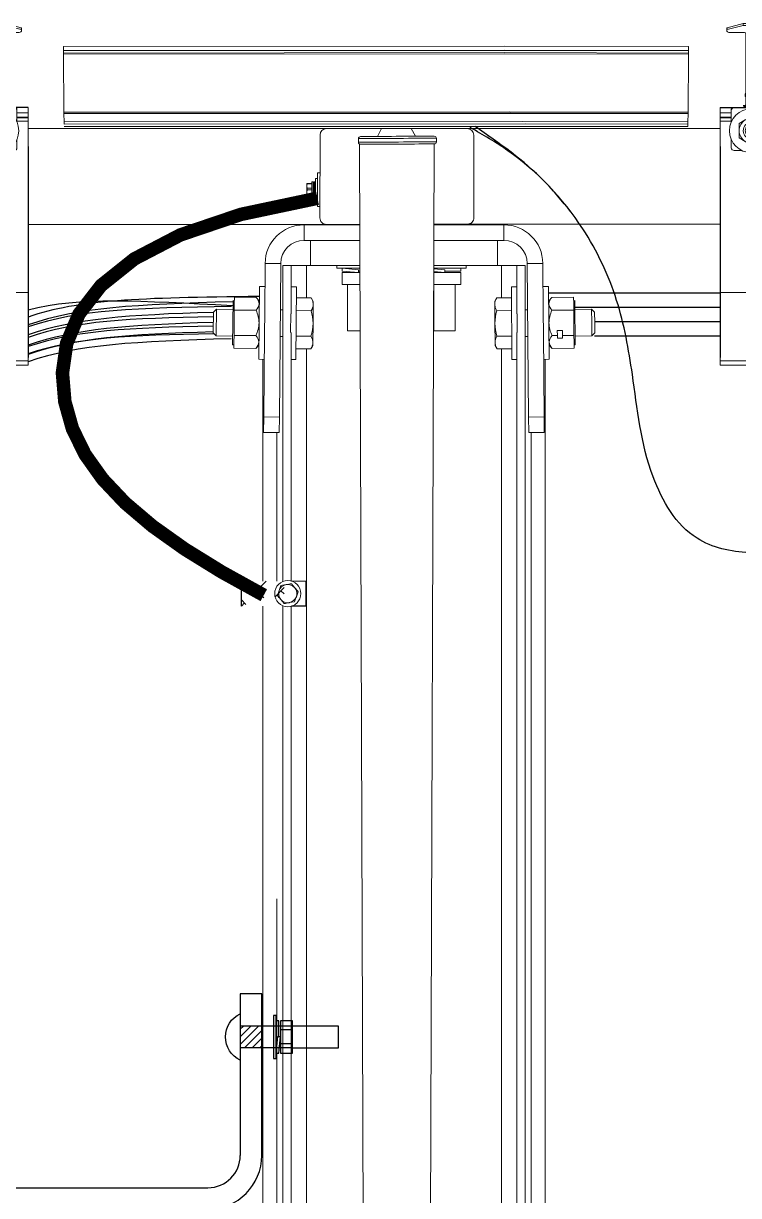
# Model space of a CAD drawing. Header units: feet. Extents: x 0.3 to 98.5, y -18.6 to 31.5.
# Drawn here: x 71.914 to 72.859, y 4.973 to 6.521 of the extents above; entities that cross this region are included whole.
import ezdxf

# ---------------------------------------------------------------- set-up
doc = ezdxf.new("R2010")
doc.units = ezdxf.units.FT
doc.header["$MEASUREMENT"] = 0
doc.linetypes.add('HIDDEN', pattern=[0.375, 0.25, -0.125])
for name, color, linetype in [('ATI CENTER SUPPORT', 7, 'Continuous'), ('DC STRING CABLES', 30, 'Continuous'), ('DETL-HTCH', 253, 'Continuous'), ('E-EQPM-HRDW', 16, 'Continuous'), ('E-GRND', 3, 'Continuous'), ('PV-CAB-HANGER', 90, 'Continuous')]:
    doc.layers.add(name, color=color, linetype=linetype)

# ---------------------------------------------------------------- blocks, each defined once
blk = doc.blocks.new('CLAMP')
at = {"color": 3, "linetype": 'Continuous', "lineweight": 15}
for p, q in [((-0.0144, 0.1299), (-0.0144, 0.12874)), ((-0.0048, 0.13264), (-0.01417, 0.13019)), ((-0.0048, 0.13149), (-0.01417, 0.12904)), ((-0.01417, 0.13019), (-0.01417, 0.12904)), ((-0.0048, 0.13264), (-0.0048, 0.13149)), ((0.0048, 0.13264), (-0.0048, 0.13264)), ((0.0048, 0.13149), (-0.0048, 0.13149)), ((0.0048, 0.13264), (0.0048, 0.13149)), ((0.01417, 0.13019), (0.0048, 0.13264)), ((0.01417, 0.12904), (0.0048, 0.13149)), ((0.01417, 0.13019), (0.01417, 0.12904)), ((0.0144, 0.1299), (0.0144, 0.12874)), ((-0.01312, 0.12747), (-0.004, 0.12747)), ((-0.0032, 0.12667), (-0.0032, 0.09099)), ((0.0032, 0.12421), (0.0032, 0.12667)), ((0.0032, 0.09099), (0.0032, 0.12421)), ((0.004, 0.12747), (0.01312, 0.12747)), ((-0.00371, 0.09163), (-0.0037, 0.09164)), ((-0.00371, 0.09163), (-0.00371, 0.09048)), ((-0.0032, 0.09099), (-0.00371, 0.09048)), ((-0.00371, 0.09048), (-0.0032, 0.08997)), ((-0.0032, 0.09214), (-0.0037, 0.09164)), ((-0.0032, 0.08997), (-0.0032, 0.08509)), ((0.0032, 0.09214), (0.0037, 0.09164)), ((0.0032, 0.09099), (0.00371, 0.09048)), ((0.00371, 0.09048), (0.0032, 0.08997)), ((0.0032, 0.08391), (0.0032, 0.08997)), ((0.00371, 0.09163), (0.0037, 0.09164)), ((0.00371, 0.09163), (0.00371, 0.09048)), ((-0.01823, 0.08077), (-0.01823, 0.08391)), ((-0.01172, 0.08281), (-0.01172, 0.08214)), ((-0.01172, 0.08214), (-0.01172, 0.07551)), ((-0.00718, 0.08391), (-0.01022, 0.08373)), ((-0.01022, 0.08391), (-0.01022, 0.08373)), ((-0.00355, 0.0851), (-0.00486, 0.0851)), ((-0.00355, 0.0851), (-0.00486, 0.0851)), ((-0.00486, 0.08479), (-0.00415, 0.08484)), ((-0.00415, 0.08409), (-0.00486, 0.08405)), ((-0.00415, 0.08484), (-0.00415, 0.08409)), ((0.01022, 0.08373), (0.00718, 0.08391)), ((0.01022, 0.08391), (0.01022, 0.08373)), ((0.01172, 0.08281), (0.01172, 0.08214)), ((0.01172, 0.07551), (0.01172, 0.08214)), ((0.01823, 0.08077), (0.01823, 0.08391)), ((-0.01823, 0.07824), (-0.01823, 0.08077)), ((-0.01823, 0.08077), (-0.01172, 0.08077)), ((-0.01823, 0.07824), (-0.01823, 0.07779)), ((-0.01823, 0.07824), (-0.01172, 0.07824)), ((-0.01823, 0.07779), (-0.01823, 0.07584)), ((-0.01172, 0.07779), (-0.01823, 0.07779)), ((-0.01823, 0.07584), (-0.01823, -0.02358)), ((-0.01172, 0.07584), (-0.01823, 0.07584)), ((-0.0036, 0.07661), (-0.00719, 0.07453)), ((0, 0.07868), (-0.0036, 0.07661)), ((0.0036, 0.07661), (0, 0.07868)), ((0.00719, 0.07453), (0.0036, 0.07661)), ((0.01172, 0.08077), (0.01823, 0.08077)), ((0.01172, 0.07824), (0.01823, 0.07824)), ((0.01823, 0.07779), (0.01172, 0.07779)), ((0.01823, 0.07584), (0.01172, 0.07584)), ((0.01823, 0.07824), (0.01823, 0.08077)), ((0.01823, 0.07824), (0.01823, 0.07779)), ((0.01823, 0.07779), (0.01823, 0.07584)), ((0.01823, 0.07584), (0.01823, -0.02358)), ((-0.00719, 0.07038), (-0.00719, 0.07453)), ((-0.00719, 0.06623), (-0.00719, 0.07038)), ((0.00719, 0.07038), (0.00719, 0.07453)), ((0.00719, 0.06623), (0.00719, 0.07038)), ((-0.01172, 0.06525), (-0.01172, 0.06046)), ((-0.00719, 0.06623), (-0.0036, 0.06415)), ((-0.0036, 0.06415), (0, 0.06208)), ((0, 0.06208), (0.0036, 0.06415)), ((0.0036, 0.06415), (0.00719, 0.06623)), ((0.01172, 0.06046), (0.01172, 0.06525)), ((-0.01012, 0.05887), (-0.00558, 0.05887)), ((0.00558, 0.05887), (0.01012, 0.05887)), ((0.01823, -0.02358), (-0.01823, -0.02358)), ((-0.01823, -0.06327), (-0.01823, -0.02358)), ((0.01823, -0.06327), (0.01823, -0.02358)), ((0.01823, -0.06327), (-0.01823, -0.06327)), ((-0.01823, -0.06573), (-0.01823, -0.06327)), ((0.01823, -0.06573), (-0.01823, -0.06573)), ((0.01823, -0.06573), (0.01823, -0.06327))]:
    blk.add_line(p, q, dxfattribs=at)
at = {"color": 3}
for p, q in [((-0.01823, 0.08391), (0.01823, 0.08391)), ((-0.01823, 0.0612), (-0.01823, -0.0612))]:
    blk.add_line(p, q, dxfattribs=at)
at = {"color": 3, "linetype": 'Continuous', "lineweight": 15}
for radius in [0.0128, 0.0048, 0.0036]:
    blk.add_circle((0, 0.07038), radius, dxfattribs=at)
at = {"color": 3}
blk.add_circle((0, 0), 0.00147, dxfattribs=at)
at = {"color": 3, "linetype": 'Continuous', "lineweight": 15}
for centre, radius, start, end in [((-0.0141, 0.1299), 0.0003, 104.67201, 179.98176), ((0.0141, 0.1299), 0.0003, 0.01824, 75.32799), ((-0.0141, 0.12874), 0.0003, 104.67201, 179.98176), ((-0.01312, 0.12875), 0.00128, 180.02729, 270.02727), ((-0.004, 0.12667), 0.000799, 0.02729, 90.02727), ((0.004, 0.12667), 0.000799, 89.97273, 179.97271), ((0.01312, 0.12875), 0.00128, 269.97273, 359.97271), ((0.0141, 0.12874), 0.0003, 0.01824, 75.32799), ((-0.01034, 0.0829), 0.00139, 133.11032, 183.53334), ((-0.01012, 0.08214), 0.0016, 93.32242, 179.97484), ((-0.00421, 0.08509), 0.00101, 273.32242, 359.97484), ((0.01012, 0.08214), 0.0016, 0.02516, 86.67758), ((0.01019, 0.08283), 0.00154, 359.07924, 44.42827), ((0, 0.07038), 0.00719, 120, 180), ((0, 0.07038), 0.00719, 60, 120), ((0, 0.07038), 0.00719, 0, 60), ((0, 0.07038), 0.00719, 180, 240), ((0, 0.07038), 0.00719, 300, 0), ((0, 0.07038), 0.00719, 240, 300), ((-0.01012, 0.06046), 0.0016, 180.02729, 270.02727), ((0.01012, 0.06046), 0.0016, 269.97273, 359.97271)]:
    blk.add_arc(centre, radius, start, end, dxfattribs=at)
blk.add_ellipse((-0.00421, 0.08591), major_axis=(0, 0.00107), ratio=0.942202, start_param=3.200091, end_param=4.712389, dxfattribs=at)
blk = doc.blocks.new('CAB 9267 w HDWare')
for p, q in [((8.001, 4.5), (7.501, 4.5)), ((7.501, 4.5), (7.501, 0.75)), ((8.001, 0.75), (8.001, 4.5)), ((8.001, 4.5), (8.001, 0.75)), ((8.001, 4.5), (8.001, 0.75)), ((8.399, 3.875), (8.336, 3.875)), ((8.336, 3.125), (8.336, 3.875)), ((8.399, 3.509), (8.399, 3.875)), ((8.715, 3.663), (8.432, 3.663)), ((8.336, 3.125), (8.371, 3.51)), ((8.371, 3.51), (8.433, 3.508)), ((8.399, 3.125), (8.433, 3.508)), ((8.715, 3.337), (8.432, 3.337)), ((8.336, 3.125), (8.399, 3.125)), ((-4.784, 0.645), (-5.15, 0.645)), ((-5.15, 0.645), (-5.15, 0.583)), ((-4.785, 0.618), (-4.783, 0.679)), ((-4.4, 0.583), (-4.785, 0.618)), ((-4.4, 0.645), (-4.783, 0.679)), ((-4.4, 0.583), (-4.4, 0.645)), ((-3.409, 0.645), (-3.775, 0.645)), ((-3.775, 0.645), (-3.775, 0.583)), ((-3.41, 0.618), (-3.408, 0.679)), ((-3.025, 0.583), (-3.41, 0.618)), ((-3.025, 0.645), (-3.408, 0.679)), ((-3.025, 0.583), (-3.025, 0.645)), ((-6.075, 0), (6.751, 0)), ((-6.075, -0.5), (-6.075, 0)), ((-2.231, 0), (-2.231, -0.5)), ((-1.919, 0), (-1.919, -0.5)), ((6.751, -0.5), (-6.075, -0.5))]:
    blk.add_line(p, q)
at = {"linetype": 'HIDDEN'}
for p, q in [((8.702, 3.75), (7.501, 3.75)), ((8.702, 3.25), (7.501, 3.25)), ((-5.025, 0.961), (-5.025, -0.5)), ((-4.525, 0.961), (-4.525, -0.5)), ((-3.65, 0.961), (-3.65, -0.5)), ((-3.15, 0.961), (-3.15, -0.5))]:
    blk.add_line(p, q, dxfattribs=at)
at = {"color": 7}
for p, q in [((-4.938, 0.679), (-4.938, 0.961)), ((-4.613, 0.679), (-4.613, 0.961)), ((-3.563, 0.679), (-3.563, 0.961)), ((-3.238, 0.679), (-3.238, 0.961))]:
    blk.add_line(p, q, dxfattribs=at)
for points in [[(7.501, 4.038), (7.501, 2.962, -0.642165)], [(-3.921, 0.083), (-2.838, 0.083), (-2.838, 0.583), (-5.338, 0.583), (-5.338, 0.083), (-4.256, 0.083, -1)], [(-4.237, -0.5), (-5.313, -0.5, 0.642165)], [(-3.938, -0.5), (-2.862, -0.5, -0.642165)]]:
    blk.add_lwpolyline(points, format="xyb", close=True)
for points in [[(8.336, 4), (8.274, 4), (8.274, 3), (8.336, 3)], [(8.432, 3.125), (8.715, 3.125), (8.715, 3.875), (8.432, 3.875)], [(-4.4, 0.679), (-4.4, 0.961), (-5.15, 0.961), (-5.15, 0.679)], [(-3.025, 0.679), (-3.025, 0.961), (-3.775, 0.961), (-3.775, 0.679)]]:
    blk.add_lwpolyline(points, close=True)
for points in [[(8.726, 3.25), (9.785, 3.25), (9.785, 3.75), (8.726, 3.75)], [(-4.525, 0.961), (-4.525, 1.583), (-5.025, 1.583), (-5.025, 0.961)], [(-3.15, 0.961), (-3.15, 1.583), (-3.65, 1.583), (-3.65, 0.961)]]:
    blk.add_lwpolyline(points)
blk.add_circle((-4.089, 0.125), 0.125)
for radius in [1.25, 0.75]:
    blk.add_arc((6.751, 0.75), radius, 270, 0)
at = {"layer": 'DETL-HTCH', "linetype": 'Continuous'}
for p, q in [((7.501, 3.679), (7.572, 3.75)), ((7.501, 3.502), (7.749, 3.75)), ((7.676, 3.5), (7.926, 3.75)), ((7.852, 3.5), (8.001, 3.649)), ((7.501, 3.326), (7.676, 3.5)), ((7.602, 3.25), (7.852, 3.5)), ((7.779, 3.25), (8.001, 3.472)), ((7.956, 3.25), (8.001, 3.295)), ((-5.025, -0.038), (-4.987, 0)), ((-5.025, -0.215), (-4.81, 0)), ((-5.025, -0.392), (-4.633, 0)), ((-4.956, -0.5), (-4.525, -0.069)), ((-4.78, -0.5), (-4.525, -0.245)), ((-3.65, -0.078), (-3.573, 0)), ((-3.65, -0.254), (-3.396, 0)), ((-3.65, -0.431), (-3.219, 0)), ((-3.542, -0.5), (-3.15, -0.108)), ((-2.231, -0.073), (-2.158, 0)), ((-2.231, -0.249), (-1.982, 0)), ((-2.231, -0.426), (-1.919, -0.114)), ((-4.603, -0.5), (-4.525, -0.422)), ((-3.365, -0.5), (-3.15, -0.285)), ((-3.189, -0.5), (-3.15, -0.461)), ((-2.128, -0.5), (-1.919, -0.291)), ((-1.951, -0.5), (-1.919, -0.468))]:
    blk.add_line(p, q, dxfattribs=at)

msp = doc.modelspace()

# ---------------------------------------------------------------- hatches: boundary and pattern name
at = {"layer": 'E-GRND', "linetype": 'Continuous'}
h = msp.add_hatch(dxfattribs=at)
h.set_pattern_fill('AR-HBONE', color=2, scale=0.005688)
h.set_pattern_definition([(45, (51.887901, -8.288556), (0, 0.032174093), [0.06825156, -0.02275052]), (135, (51.903988, -8.27247), (3e-18, 0.032174093), [0.06825156, -0.02275052])])
edge = h.paths.add_edge_path()
edge.add_spline(control_points=[(72.25822, 5.75115), (72.23941, 5.75115), (72.22059, 5.75115), (72.20177, 5.75115)], knot_values=[27.3367328, 27.3367328, 27.3367328, 27.3367328, 28.3367328, 28.3367328, 28.3367328, 28.3367328], weights=[1, 1, 1, 1], degree=3, periodic=0)
edge.add_arc((72.26306, 5.76772), 0.01727, 180, 253.73879, ccw=False)
edge.add_arc((72.26306, 5.76772), 0.01727, 106.27335, 180, ccw=False)
edge.add_spline(control_points=[(72.25822, 5.7843), (72.2394, 5.7843), (72.22059, 5.7843), (72.20177, 5.7843)], knot_values=[0.0000567, 0.0000567, 0.0000567, 0.0000567, 1, 1, 1, 1], weights=[1, 1, 1, 1], degree=3, periodic=0)
edge.add_line((72.20177, 5.7843), (72.20177, 5.75115))

# ---------------------------------------------------------------- linework, layer by layer
at = {"color": 3, "const_width": 0.01785}
msp.add_lwpolyline([(72.30233, 6.28993), (72.2013, 6.26861), (72.12134, 6.24153), (72.06039, 6.2098), (72.01639, 6.17459), (71.98727, 6.13701), (71.97096, 6.09822), (71.9654, 6.05934), (71.96852, 6.02152), (71.9786, 5.98564), (71.99527, 5.95159), (72.01848, 5.91902), (72.04819, 5.88756), (72.08438, 5.85685), (72.127, 5.82653), (72.17601, 5.79626), (72.23138, 5.76565)], dxfattribs=at)
at = {"color": 85, "true_color": 0x58ba48}
msp.add_spline([(73.20878, 6.20038), (73.12817, 6.13472), (73.05345, 6.01746), (73.02773, 5.93704), (72.99123, 5.85497), (72.9373, 5.82926), (72.87259, 5.8218), (72.80374, 5.84087), (72.74566, 5.92212), (72.71829, 6.05726), (72.69755, 6.15508), (72.65275, 6.2496), (72.5539, 6.35264), (72.50413, 6.38331)], degree=3, dxfattribs=at)
msp.add_spline([(72.63672, 6.2724), (72.60187, 6.3124), (72.51045, 6.38471)], degree=3)
at = {"layer": 'ATI CENTER SUPPORT', "color": 8, "linetype": 'Continuous', "lineweight": 15}
for p, q in [((72.54967, 6.49086), (71.96667, 6.49034)), ((71.96671, 6.48507), (71.96667, 6.49034)), ((72.54984, 6.49086), (72.79254, 6.49034)), ((72.7925, 6.48507), (72.79254, 6.49034)), ((72.54972, 6.48558), (71.96671, 6.48507)), ((72.54972, 6.48496), (71.96672, 6.48444)), ((72.54974, 6.48222), (71.96674, 6.4817)), ((71.96675, 6.47999), (71.96674, 6.4817)), ((72.54976, 6.4805), (71.96675, 6.47999)), ((71.96737, 6.40344), (71.96675, 6.47999)), ((72.54976, 6.4805), (72.79246, 6.47999)), ((72.54977, 6.48222), (72.79247, 6.4817)), ((72.54979, 6.48496), (72.5498, 6.48558)), ((72.54979, 6.48496), (72.7925, 6.48444)), ((72.5498, 6.48558), (72.7925, 6.48507)), ((72.79184, 6.40344), (72.79246, 6.47999)), ((72.79246, 6.47999), (72.79247, 6.4817)), ((72.5555, 6.40391), (71.96737, 6.40344)), ((71.96738, 6.40234), (71.96737, 6.40344)), ((72.55705, 6.4028), (71.96738, 6.40234)), ((71.96739, 6.40125), (71.96738, 6.40234)), ((72.55861, 6.40169), (71.96739, 6.40125)), ((71.96747, 6.39079), (71.96739, 6.40125)), ((72.5555, 6.40391), (72.79184, 6.40344)), ((72.55705, 6.4028), (72.79183, 6.40234)), ((72.55861, 6.40169), (72.79183, 6.40125)), ((72.79174, 6.39079), (72.79183, 6.40125)), ((72.79183, 6.40234), (72.79184, 6.40344)), ((72.79183, 6.40125), (72.79183, 6.40234)), ((71.92008, 6.38198), (72.31421, 6.38198)), ((72.57346, 6.39112), (71.96747, 6.39079)), ((71.9675, 6.38788), (71.96749, 6.38864)), ((72.5776, 6.38816), (71.9675, 6.38788)), ((72.53063, 6.38472), (71.96752, 6.38445)), ((72.38707, 6.38184), (72.38142, 6.37152)), ((72.42621, 6.38184), (72.43171, 6.37179)), ((72.50014, 6.3819), (72.83419, 6.3819)), ((72.53063, 6.38472), (72.79169, 6.38445)), ((72.57346, 6.39112), (72.79174, 6.39079)), ((72.5776, 6.38816), (72.79172, 6.38788)), ((72.79172, 6.38788), (72.79172, 6.38864)), ((72.35641, 6.3687), (72.35644, 6.3639)), ((72.45939, 6.36909), (72.45936, 6.36429)), ((72.35796, 6.36117), (72.3633, 4.7712)), ((72.45661, 6.36156), (72.45127, 4.77159)), ((71.92008, 6.25534), (72.31352, 6.25534)), ((72.28459, 6.25485), (72.28459, 6.23428)), ((72.35832, 6.25485), (72.28465, 6.25485)), ((72.54867, 6.25485), (72.45625, 6.25485)), ((72.50176, 6.25585), (72.83419, 6.25585)), ((72.54859, 6.25485), (72.54859, 6.23428)), ((72.35839, 6.23428), (72.28459, 6.23428)), ((72.29317, 6.23428), (72.29317, 6.20093)), ((72.54859, 6.23428), (72.45618, 6.23428)), ((72.54001, 6.23428), (72.54001, 6.20093)), ((72.23314, 6.20384), (72.23256, 6.13762)), ((72.23314, 6.20384), (72.25371, 6.20366)), ((72.25371, 6.20366), (72.25194, 6.00097)), ((72.25669, 6.20093), (72.25669, 5.78377)), ((72.25669, 6.20093), (72.3585, 6.20093)), ((72.26739, 6.20093), (72.26739, 6.13731)), ((72.28796, 6.20093), (72.28796, 6.15831)), ((72.32771, 6.19737), (72.32771, 6.20093)), ((72.32771, 6.19737), (72.35851, 6.19737)), ((72.33482, 6.19737), (72.33482, 6.19382)), ((72.33482, 6.19737), (72.35672, 6.19538)), ((72.33482, 6.19382), (72.35662, 6.19187)), ((72.35672, 6.19538), (72.35662, 6.19187)), ((72.35668, 6.19382), (72.35852, 6.19382)), ((72.45604, 6.19318), (72.47068, 6.19187)), ((72.45605, 6.19672), (72.47077, 6.19538)), ((72.45606, 6.19737), (72.49864, 6.19737)), ((72.45607, 6.20093), (72.57649, 6.20093)), ((72.47077, 6.19538), (72.47068, 6.19187)), ((72.47073, 6.19382), (72.49153, 6.19382)), ((72.49153, 6.19382), (72.49153, 6.19737)), ((72.49864, 6.19737), (72.49864, 6.20093)), ((72.54522, 6.20093), (72.54522, 6.15831)), ((72.56579, 6.20093), (72.56579, 6.13731)), ((72.57649, 6.20093), (72.57649, 3.35608)), ((72.60004, 6.20384), (72.57947, 6.20366)), ((72.58124, 6.00097), (72.57947, 6.20366)), ((72.60062, 6.13762), (72.60004, 6.20384)), ((72.33482, 6.19191), (72.35853, 6.19191)), ((72.33482, 6.19191), (72.33482, 6.17584)), ((72.45604, 6.19191), (72.49153, 6.19191)), ((72.49153, 6.17584), (72.49153, 6.19191)), ((72.22552, 6.17321), (72.22468, 6.07722)), ((72.23287, 6.17315), (72.22552, 6.17321)), ((72.26742, 6.17285), (72.26739, 6.16913)), ((72.27477, 6.17278), (72.26742, 6.17285)), ((72.27477, 6.17278), (72.27393, 6.07679)), ((72.33482, 6.17584), (72.35858, 6.17584)), ((72.34193, 6.17521), (72.34193, 6.11498)), ((72.45598, 6.17584), (72.49153, 6.17584)), ((72.45599, 6.17521), (72.45599, 6.11498)), ((72.48442, 6.11498), (72.48442, 6.17521)), ((72.56576, 6.17285), (72.55841, 6.17278)), ((72.55925, 6.07679), (72.55841, 6.17278)), ((72.56579, 6.16913), (72.56576, 6.17285)), ((72.60766, 6.17321), (72.60031, 6.17315)), ((72.6085, 6.07722), (72.60766, 6.17321)), ((72.19074, 6.15465), (72.19023, 6.0964)), ((72.19244, 6.15463), (72.19074, 6.15465)), ((72.19241, 6.15073), (72.19234, 6.14232)), ((72.19248, 6.15914), (72.19241, 6.15073)), ((72.22128, 6.15889), (72.19248, 6.15914)), ((72.22535, 6.15435), (72.22128, 6.15889)), ((72.27465, 6.15842), (72.29415, 6.15825)), ((72.29671, 6.15372), (72.29415, 6.15825)), ((72.29646, 6.1246), (72.29668, 6.14982)), ((72.29668, 6.14982), (72.29671, 6.15372)), ((72.53903, 6.15825), (72.53647, 6.15372)), ((72.53647, 6.15372), (72.5365, 6.14982)), ((72.53672, 6.1246), (72.5365, 6.14982)), ((72.55853, 6.15842), (72.53903, 6.15825)), ((72.6119, 6.15889), (72.60783, 6.15435)), ((72.6119, 6.15889), (72.6407, 6.15914)), ((72.64077, 6.15073), (72.6407, 6.15914)), ((72.64244, 6.15465), (72.64074, 6.15463)), ((72.64084, 6.14232), (72.64077, 6.15073)), ((72.64247, 6.15075), (72.64244, 6.15465)), ((72.64295, 6.0964), (72.64247, 6.15075)), ((72.16477, 6.13946), (72.16453, 6.11203)), ((72.1687, 6.14332), (72.16477, 6.13946)), ((72.1687, 6.14332), (72.16839, 6.10811)), ((72.19064, 6.14313), (72.1687, 6.14332)), ((72.19234, 6.14232), (72.19219, 6.12551)), ((72.22113, 6.14207), (72.19234, 6.14232)), ((72.23256, 6.13762), (72.23234, 6.1127)), ((72.25669, 6.14255), (72.25317, 6.14258)), ((72.26711, 6.13731), (72.26689, 6.11239)), ((72.2745, 6.14161), (72.294, 6.14144)), ((72.55868, 6.14161), (72.53918, 6.14144)), ((72.56629, 6.11239), (72.56607, 6.13731)), ((72.58001, 6.14258), (72.57649, 6.14255)), ((72.60084, 6.1127), (72.60062, 6.13762)), ((72.61205, 6.14207), (72.64084, 6.14232)), ((72.64099, 6.12551), (72.64084, 6.14232)), ((72.66448, 6.14332), (72.64254, 6.14313)), ((72.66841, 6.13946), (72.66448, 6.14332)), ((72.66464, 6.12571), (72.66448, 6.14332)), ((72.66853, 6.12575), (72.66841, 6.13946)), ((72.19219, 6.12551), (72.19204, 6.10869)), ((72.29624, 6.09937), (72.29646, 6.1246)), ((72.34193, 6.11498), (72.35879, 6.11498)), ((72.45599, 6.11498), (72.48442, 6.11498)), ((72.53672, 6.1246), (72.53694, 6.09937)), ((72.62599, 6.11542), (72.61914, 6.11536)), ((72.61914, 6.11536), (72.6192, 6.1085)), ((72.62605, 6.10856), (72.62599, 6.11542)), ((72.64114, 6.10869), (72.64099, 6.12551)), ((72.66479, 6.10811), (72.66464, 6.12571)), ((72.66865, 6.11203), (72.66853, 6.12575)), ((72.16453, 6.11203), (72.16839, 6.10811)), ((72.16839, 6.10811), (72.19034, 6.10791)), ((72.1919, 6.09187), (72.19197, 6.10028)), ((72.19197, 6.10028), (72.19204, 6.10869)), ((72.22084, 6.10844), (72.19204, 6.10869)), ((72.23234, 6.1127), (72.23137, 6.00115)), ((72.25287, 6.10737), (72.25669, 6.10734)), ((72.26739, 6.11239), (72.26739, 5.78444)), ((72.27421, 6.10797), (72.29371, 6.1078)), ((72.2962, 6.09547), (72.29624, 6.09937)), ((72.53694, 6.09937), (72.53698, 6.09547)), ((72.55897, 6.10797), (72.53947, 6.1078)), ((72.56579, 6.11239), (72.56579, 3.35608)), ((72.57649, 6.10734), (72.58031, 6.10737)), ((72.60181, 6.00115), (72.60084, 6.1127)), ((72.61234, 6.10844), (72.6192, 6.1085)), ((72.6192, 6.1085), (72.61923, 6.10507)), ((72.61923, 6.10507), (72.62608, 6.10513)), ((72.62605, 6.10856), (72.64114, 6.10869)), ((72.62608, 6.10513), (72.62605, 6.10856)), ((72.64121, 6.10028), (72.64114, 6.10869)), ((72.64128, 6.09187), (72.64121, 6.10028)), ((72.64284, 6.10791), (72.66479, 6.10811)), ((72.66479, 6.10811), (72.66865, 6.11203)), ((72.19023, 6.0964), (72.19193, 6.09638)), ((72.22069, 6.09162), (72.1919, 6.09187)), ((72.22069, 6.09162), (72.22485, 6.09609)), ((72.27406, 6.09116), (72.29356, 6.09099)), ((72.28796, 6.09104), (72.28796, 3.35608)), ((72.29356, 6.09099), (72.2962, 6.09547)), ((72.53698, 6.09547), (72.53962, 6.09099)), ((72.55912, 6.09116), (72.53962, 6.09099)), ((72.54522, 6.09104), (72.54522, 3.35608)), ((72.60833, 6.09609), (72.61249, 6.09162)), ((72.61249, 6.09162), (72.64128, 6.09187)), ((72.64124, 6.09638), (72.64295, 6.0964)), ((72.22468, 6.07722), (72.23203, 6.07716)), ((72.23014, 6.07718), (72.23014, 5.7843)), ((72.26739, 6.07685), (72.27393, 6.07679)), ((72.55925, 6.07679), (72.56579, 6.07685)), ((72.60115, 6.07716), (72.6085, 6.07722)), ((72.60304, 3.35581), (72.60304, 6.07718)), ((72.23137, 6.00115), (72.23119, 5.98058)), ((72.23137, 6.00115), (72.25194, 6.00097)), ((72.25194, 6.00097), (72.25176, 5.9804)), ((72.60181, 6.00115), (72.58124, 6.00097)), ((72.58142, 5.9804), (72.58124, 6.00097)), ((72.60199, 5.98058), (72.60181, 6.00115)), ((72.23119, 5.98058), (72.25176, 5.9804)), ((72.24866, 5.7843), (72.24866, 5.98042)), ((72.60199, 5.98058), (72.58142, 5.9804)), ((72.58452, 5.98042), (72.58452, 3.35581)), ((72.23014, 5.75115), (72.23014, 3.35678)), ((72.25669, 5.75167), (72.25669, 3.35608)), ((72.26739, 5.75101), (72.26739, 3.35608)), ((72.24866, 3.35678), (72.24866, 5.3648)), ((72.60315, 5.35203), (72.60304, 5.35203)), ((72.60315, 5.35203), (72.60315, 5.13262)), ((72.60315, 5.35038), (72.60331, 5.35038)), ((72.60331, 5.35038), (72.60331, 5.32332)), ((72.60315, 5.32332), (72.60331, 5.32332)), ((72.60315, 5.32168), (72.60331, 5.32168)), ((72.60331, 5.32168), (72.60331, 5.22362)), ((72.60315, 5.22362), (72.60331, 5.22362)), ((72.60315, 5.22197), (72.60331, 5.22197)), ((72.60331, 5.22197), (72.60331, 5.13426)), ((72.60315, 5.13262), (72.60304, 5.13262)), ((72.60315, 5.13426), (72.60331, 5.13426))]:
    msp.add_line(p, q, dxfattribs=at)
at = {"layer": 'ATI CENTER SUPPORT', "color": 8, "linetype": 'Continuous', "lineweight": 15, "flags": 128}
for points in [[(71.96672, 6.48444), (71.96672, 6.48455), (71.96672, 6.48465), (71.96672, 6.48475), (71.96672, 6.48484), (71.96671, 6.48491), (71.96671, 6.48498), (71.96671, 6.48503), (71.96671, 6.48507)], [(71.96674, 6.4817), (71.96674, 6.48175), (71.96674, 6.48191), (71.96674, 6.48216), (71.96673, 6.4825), (71.96673, 6.48292), (71.96673, 6.48339), (71.96672, 6.48391), (71.96672, 6.48444)], [(72.79247, 6.4817), (72.79247, 6.48175), (72.79247, 6.48191), (72.79248, 6.48216), (72.79248, 6.4825), (72.79248, 6.48292), (72.79249, 6.48339), (72.79249, 6.48391), (72.7925, 6.48444)], [(72.7925, 6.48444), (72.7925, 6.48455), (72.7925, 6.48465), (72.7925, 6.48475), (72.7925, 6.48484), (72.7925, 6.48491), (72.7925, 6.48498), (72.7925, 6.48503), (72.7925, 6.48507)], [(71.96749, 6.38864), (71.96749, 6.3887), (71.96749, 6.38884), (71.96749, 6.38904), (71.96748, 6.38931), (71.96748, 6.38963), (71.96748, 6.39), (71.96748, 6.39039), (71.96747, 6.39079)], [(72.38707, 6.38184), (72.38747, 6.38184), (72.38864, 6.38185), (72.39058, 6.38186), (72.39323, 6.38187), (72.39653, 6.38189), (72.40041, 6.38191), (72.40479, 6.38193), (72.40956, 6.38196), (72.42621, 6.38184)], [(72.79169, 6.38445), (72.7917, 6.3851), (72.7917, 6.38572), (72.79171, 6.3863), (72.79171, 6.38681), (72.79171, 6.38723), (72.79172, 6.38756), (72.79172, 6.38778), (72.79172, 6.38788)], [(72.79172, 6.38864), (72.79173, 6.3887), (72.79173, 6.38884), (72.79173, 6.38904), (72.79173, 6.38931), (72.79173, 6.38963), (72.79174, 6.39), (72.79174, 6.39039), (72.79174, 6.39079)], [(72.35641, 6.3687), (72.35679, 6.3687), (72.35793, 6.36871), (72.35981, 6.36872), (72.36241, 6.36873), (72.36568, 6.36875), (72.3696, 6.36877), (72.3741, 6.36879), (72.37912, 6.36882), (72.38459, 6.36885), (72.39045, 6.36888), (72.39661, 6.36891), (72.40299, 6.36894), (72.4095, 6.36898), (72.41605, 6.36901), (72.42256, 6.36905), (72.42894, 6.36908), (72.45334, 6.36911), (72.4592, 6.36914), (72.45939, 6.36914)], [(72.35644, 6.3639), (72.35682, 6.3639), (72.35796, 6.36391), (72.35984, 6.36392), (72.36243, 6.36393), (72.36571, 6.36395), (72.36962, 6.36397), (72.37412, 6.36399), (72.37914, 6.36402), (72.38462, 6.36405), (72.39048, 6.36408), (72.39664, 6.36411), (72.40301, 6.36415), (72.40952, 6.36418), (72.41608, 6.36421), (72.42259, 6.36425), (72.42897, 6.36428), (72.43513, 6.36431), (72.44098, 6.36434), (72.44646, 6.36437), (72.45148, 6.3644), (72.45598, 6.36442), (72.45937, 6.36442)], [(72.35914, 6.37146), (72.35953, 6.37146), (72.3607, 6.37147), (72.36262, 6.37148), (72.36528, 6.37149), (72.36863, 6.37151), (72.37263, 6.37153), (72.3772, 6.37155), (72.3823, 6.37158), (72.38784, 6.37161), (72.39375, 6.37164), (72.39993, 6.37167), (72.4063, 6.3717), (72.41276, 6.37174), (72.41923, 6.37177), (72.42559, 6.37181), (72.43178, 6.37184), (72.45666, 6.37185)], [(72.35796, 6.36117), (72.35835, 6.36117), (72.3595, 6.36118), (72.3614, 6.36119), (72.36402, 6.3612), (72.36732, 6.36122), (72.37126, 6.36124), (72.37579, 6.36126), (72.38084, 6.36129), (72.38633, 6.36132), (72.3922, 6.36135), (72.39836, 6.36138), (72.40472, 6.36141), (72.41119, 6.36144), (72.41769, 6.36148), (72.42411, 6.36151), (72.43038, 6.36155), (72.43641, 6.36158), (72.4421, 6.36161), (72.44738, 6.36163), (72.45217, 6.36166), (72.45642, 6.36168), (72.45743, 6.36169)], [(72.29415, 6.15825), (72.296, 6.15412), (72.29668, 6.14982)], [(72.53918, 6.14144), (72.53725, 6.14554), (72.5365, 6.14982)], [(72.29371, 6.1078), (72.29556, 6.10367), (72.29624, 6.09937)], [(72.53962, 6.09099), (72.53769, 6.09509), (72.53694, 6.09937)]]:
    msp.add_lwpolyline(points, dxfattribs=at)
at = {"layer": 'ATI CENTER SUPPORT', "color": 8, "linetype": 'Continuous', "lineweight": 15}
msp.add_lwpolyline([(72.45625, 6.25565), (72.50051, 6.25576, 0.4143198), (72.50902, 6.26431), (72.50867, 6.3734, 0.4132973), (72.50014, 6.3819), (72.31421, 6.38198, 0.4139268), (72.30568, 6.37346), (72.30549, 6.26386, 0.4153111), (72.31404, 6.25532), (72.35832, 6.25543)], format="xyb", dxfattribs=at)
msp.add_lwpolyline([(72.48786, 6.25573), (72.48786, 6.25539)], dxfattribs=at)
for centre, radius, start, end in [((72.35915, 6.36872), 0.00274, 90.29873, 180.29873), ((72.35918, 6.36392), 0.00274, 180.29873, 270.29873), ((72.45662, 6.36431), 0.00274, 269.70127, 359.70127), ((72.45665, 6.36911), 0.00274, 359.70127, 89.70127), ((72.28459, 6.20339), 0.05145, 90, 179.5), ((72.54859, 6.20339), 0.05145, 0.5, 90), ((72.28459, 6.20339), 0.03088, 90, 179.5), ((72.54859, 6.20339), 0.03088, 0.5, 90), ((72.21194, 6.1519), 0.01346, 313.0805, 353.77671), ((72.21332, 6.14989), 0.01201, 2.63596, 48.50731), ((72.28067, 6.15031), 0.01602, 326.35861, 358.2572), ((72.55252, 6.14961), 0.01601, 147.35803, 179.25743), ((72.62035, 6.14966), 0.01252, 132.46856, 176.38817), ((72.62117, 6.15187), 0.01338, 186.10196, 227.04083), ((72.1864, 6.125), 0.0387, 0.32268, 26.17111), ((72.23713, 6.12455), 0.05933, 0.04909, 16.53882), ((72.59603, 6.12455), 0.05931, 163.45767, 179.95442), ((72.64916, 6.12444), 0.04108, 154.59, 178.91621), ((72.18404, 6.12671), 0.04109, 333.59059, 357.91579), ((72.23515, 6.12601), 0.06133, 342.73119, 358.68087), ((72.59806, 6.12601), 0.06136, 181.32298, 197.26496), ((72.64677, 6.12611), 0.0387, 181.32314, 207.17048), ((72.21157, 6.10142), 0.01338, 312.95954, 353.89715), ((72.21239, 6.09921), 0.01251, 3.60908, 47.53419), ((72.28023, 6.09986), 0.01602, 326.35861, 358.2572), ((72.55296, 6.09917), 0.01602, 147.35878, 179.25668), ((72.6217, 6.09877), 0.01346, 134.07869, 174.77804), ((72.62029, 6.10076), 0.01201, 183.6364, 229.50691)]:
    msp.add_arc(centre, radius, start, end, dxfattribs=at)
at = {"layer": 'DC STRING CABLES', "flags": 128}
for points in [[(72.60739, 6.16514), (72.83391, 6.16514)], [(72.64219, 6.14623), (72.83391, 6.14623)], [(72.66833, 6.12732), (72.83391, 6.12732)], [(72.66833, 6.10842), (72.83391, 6.10842)]]:
    msp.add_lwpolyline(points, dxfattribs=at)
at = {"layer": 'DC STRING CABLES'}
for points in [[(72.22527, 6.16027), (72.0662, 6.15822), (71.9871, 6.15616), (71.92008, 6.13303)], [(72.19021, 6.14788), (72.06773, 6.154), (71.98881, 6.16013), (71.92008, 6.14204)], [(72.19076, 6.1532), (72.06093, 6.14953), (71.9874, 6.14586), (71.92008, 6.12262)], [(72.18866, 6.14699), (72.06313, 6.14495), (71.98671, 6.1429), (71.92008, 6.12003)], [(72.16477, 6.13923), (72.05135, 6.13573), (71.98295, 6.13116), (71.92008, 6.10962)], [(72.16472, 6.13328), (72.05317, 6.13127), (71.98245, 6.12798), (71.92008, 6.10621)], [(72.16465, 6.1259), (72.05129, 6.12238), (71.98307, 6.1177), (71.92008, 6.0958)], [(72.16461, 6.12087), (72.05314, 6.11886), (71.9824, 6.1156), (71.92008, 6.09396)], [(72.16454, 6.11349), (72.05125, 6.10998), (71.983, 6.10533), (71.92008, 6.08355)], [(72.16558, 6.11097), (72.05357, 6.10898), (71.98253, 6.10583), (71.92008, 6.08437)], [(72.18841, 6.1043), (72.06062, 6.10064), (71.9872, 6.09698), (71.92008, 6.07396)]]:
    msp.add_open_spline(points, degree=3, dxfattribs=at)
at = {"layer": 'E-EQPM-HRDW', "linetype": 'Continuous', "lineweight": 0}
for p, q in [((72.29956, 6.31591), (72.30233, 6.31591)), ((72.29956, 6.31591), (72.29956, 6.28483)), ((72.30233, 6.32331), (72.30564, 6.32331)), ((72.30233, 6.32331), (72.30233, 6.27911)), ((72.28838, 6.309), (72.28845, 6.30915)), ((72.28838, 6.29175), (72.28838, 6.309)), ((72.28875, 6.3031), (72.28838, 6.30597)), ((72.28875, 6.30883), (72.28875, 6.30954)), ((72.29505, 6.30954), (72.28875, 6.30954)), ((72.28875, 6.30883), (72.29505, 6.30883)), ((72.28875, 6.30102), (72.28875, 6.3031)), ((72.29505, 6.3031), (72.28875, 6.3031)), ((72.28875, 6.30102), (72.29505, 6.30102)), ((72.29505, 6.31181), (72.29672, 6.31181)), ((72.29505, 6.28893), (72.29505, 6.31181)), ((72.29672, 6.28893), (72.29672, 6.31181)), ((72.29759, 6.30931), (72.29672, 6.30648)), ((72.29759, 6.30731), (72.29672, 6.30538)), ((72.29728, 6.30661), (72.29672, 6.30648)), ((72.29672, 6.30648), (72.29713, 6.30628)), ((72.29754, 6.30514), (72.29672, 6.30538)), ((72.29672, 6.30134), (72.29752, 6.30241)), ((72.29759, 6.30125), (72.29672, 6.30134)), ((72.29754, 6.3008), (72.29672, 6.30134)), ((72.29759, 6.30524), (72.29754, 6.30514)), ((72.29759, 6.30517), (72.29754, 6.30514)), ((72.29759, 6.30082), (72.29754, 6.3008)), ((72.29759, 6.3117), (72.2987, 6.3117)), ((72.29759, 6.28905), (72.29759, 6.3117)), ((72.2987, 6.28905), (72.2987, 6.3117)), ((72.2987, 6.30919), (72.29956, 6.30637)), ((72.29956, 6.30637), (72.2987, 6.30584)), ((72.2987, 6.3054), (72.29956, 6.30353)), ((72.29956, 6.30353), (72.2987, 6.30236)), ((72.29874, 6.30531), (72.29891, 6.3056)), ((72.29894, 6.30562), (72.29915, 6.30562)), ((72.29956, 6.30569), (72.29895, 6.30599)), ((72.29918, 6.3056), (72.29956, 6.30569)), ((72.29934, 6.30623), (72.29956, 6.30569)), ((72.28875, 6.29392), (72.28838, 6.29747)), ((72.28841, 6.29207), (72.28838, 6.29214)), ((72.28845, 6.2916), (72.28838, 6.29174)), ((72.29005, 6.29207), (72.28841, 6.29207)), ((72.29005, 6.29168), (72.28841, 6.29168)), ((72.29505, 6.29392), (72.28875, 6.29392)), ((72.28875, 6.29256), (72.28875, 6.29392)), ((72.28875, 6.29256), (72.29505, 6.29256)), ((72.29505, 6.2912), (72.28875, 6.2912)), ((72.29005, 6.29207), (72.29005, 6.29168)), ((72.29672, 6.28893), (72.29505, 6.28893)), ((72.29672, 6.29673), (72.29759, 6.29786)), ((72.29759, 6.29467), (72.29672, 6.29673)), ((72.29723, 6.29552), (72.29672, 6.29536)), ((72.29672, 6.29536), (72.2975, 6.29489)), ((72.29713, 6.29446), (72.29672, 6.29536)), ((72.29672, 6.29426), (72.29759, 6.29468)), ((72.29759, 6.29144), (72.29672, 6.29426)), ((72.2987, 6.28905), (72.29759, 6.28905)), ((72.29875, 6.29936), (72.2987, 6.29932)), ((72.2987, 6.29867), (72.29956, 6.29884)), ((72.29886, 6.29608), (72.2987, 6.2958)), ((72.2987, 6.29534), (72.29903, 6.29606)), ((72.29875, 6.29524), (72.2987, 6.29513)), ((72.2987, 6.29522), (72.29875, 6.29524)), ((72.2987, 6.29294), (72.29956, 6.29505)), ((72.2987, 6.29156), (72.29956, 6.29438)), ((72.29875, 6.29936), (72.29956, 6.29884)), ((72.29875, 6.29524), (72.29956, 6.29505)), ((72.29956, 6.29884), (72.29884, 6.2979)), ((72.29926, 6.29606), (72.29884, 6.29606)), ((72.29925, 6.29428), (72.29956, 6.29438)), ((72.29956, 6.29438), (72.29934, 6.29451)), ((72.30233, 6.28483), (72.29956, 6.28483)), ((72.30233, 6.27911), (72.30564, 6.27911)), ((72.25406, 5.77841), (72.26094, 5.77963)), ((72.26781, 5.78086), (72.27231, 5.77552)), ((72.2583, 5.75458), (72.2538, 5.75993)), ((72.27206, 5.75703), (72.26518, 5.75581))]:
    msp.add_line(p, q, dxfattribs=at)
at = {"layer": 'E-EQPM-HRDW', "linetype": 'Continuous', "lineweight": 0, "flags": 128}
for points in [[(72.25168, 5.77184), (72.25359, 5.7771), (72.25406, 5.77841)], [(72.2493, 5.76527), (72.25114, 5.77034), (72.25168, 5.77184)], [(72.27444, 5.7636), (72.27389, 5.7621), (72.27206, 5.75703)], [(72.27681, 5.77017), (72.27634, 5.76886), (72.27444, 5.7636)]]:
    msp.add_lwpolyline(points, dxfattribs=at)
at = {"layer": 'E-EQPM-HRDW', "linetype": 'Continuous', "lineweight": 0}
msp.add_circle((72.26306, 5.76772), 0.01727, dxfattribs=at)
for radius, start, end in [(0.0121, 100.10669, 160.08801), (0.0121, 40.09598, 100.09811), (0.0121, 340.09553, 40.10671), (0.0121, 160.09553, 220.10671), (0.0121, 220.09538, 280.09987), (0.01209, 280.08153, 340.11222)]:
    msp.add_arc((72.26306, 5.76772), radius, start, end, dxfattribs=at)
for points, knots in [([(72.28838, 6.30597), (72.28842, 6.30673), (72.28848, 6.30769), (72.2887, 6.30863), (72.28875, 6.30883)], [0, 0, 0, 0, 0.7864008, 1, 1, 1, 1]), ([(72.28838, 6.29747), (72.28842, 6.29841), (72.28848, 6.2996), (72.2887, 6.30077), (72.28875, 6.30102)], [0, 0, 0, 0, 0.7869238, 1, 1, 1, 1]), ([(72.28875, 6.30954), (72.28874, 6.30954), (72.28862, 6.30943), (72.28854, 6.30928), (72.28847, 6.30914)], [0, 0, 0, 0, 0.0316141, 1, 1, 1, 1]), ([(72.29664, 6.30466), (72.29673, 6.30481), (72.29685, 6.30503), (72.29697, 6.30524), (72.29701, 6.30529)], [0, 0, 0, 0, 0.73872089, 1, 1, 1, 1]), ([(72.29672, 6.29594), (72.29676, 6.29642), (72.29684, 6.29753), (72.29694, 6.29919), (72.297, 6.30036), (72.29702, 6.3009)], [0, 0, 0, 0, 0.2886794, 0.6745062, 1, 1, 1, 1]), ([(72.29707, 6.30181), (72.2971, 6.30228), (72.29715, 6.30324), (72.29722, 6.30437), (72.2973, 6.30502), (72.29733, 6.30518)], [0, 0, 0, 0, 0.413784, 0.8576801, 1, 1, 1, 1]), ([(72.29722, 6.30648), (72.29733, 6.30675), (72.29755, 6.30726), (72.29757, 6.30782), (72.29758, 6.30809)], [0, 0, 0, 0, 0.5204674, 1, 1, 1, 1]), ([(72.29883, 6.30512), (72.2988, 6.30528), (72.29876, 6.30547), (72.29892, 6.30551), (72.29894, 6.30552)], [0, 0, 0, 0, 0.8590893, 1, 1, 1, 1]), ([(72.29918, 6.3056), (72.29927, 6.30544), (72.2994, 6.30522), (72.29953, 6.305), (72.29956, 6.30493)], [0, 0, 0, 0, 0.704728, 1, 1, 1, 1]), ([(72.2992, 6.29939), (72.2992, 6.29942), (72.29924, 6.30001), (72.2993, 6.30111), (72.29941, 6.30259), (72.29948, 6.3036), (72.29955, 6.30408), (72.29956, 6.30415)], [0, 0, 0, 0, 0.0178779, 0.3686955, 0.6956431, 0.9542309, 1, 1, 1, 1]), ([(72.28841, 6.29207), (72.28851, 6.29224), (72.28861, 6.29241), (72.28874, 6.29256), (72.28875, 6.29256)], [0, 0, 0, 0, 0.9713911, 1, 1, 1, 1]), ([(72.28875, 6.2912), (72.2887, 6.29124), (72.28856, 6.29138), (72.28847, 6.29156), (72.28841, 6.29168)], [0, 0, 0, 0, 0.3144332, 1, 1, 1, 1]), ([(72.29705, 6.29595), (72.29699, 6.29583), (72.29689, 6.29566), (72.29679, 6.29549), (72.29675, 6.29543)], [0, 0, 0, 0, 0.64639774, 1, 1, 1, 1]), ([(72.29903, 6.29375), (72.29893, 6.29351), (72.29873, 6.29305), (72.29871, 6.29256), (72.2987, 6.29232)], [0, 0, 0, 0, 0.52435, 1, 1, 1, 1]), ([(72.29886, 6.29613), (72.29887, 6.29613), (72.29909, 6.29608), (72.29889, 6.29713), (72.29908, 6.29762), (72.29911, 6.29814), (72.29912, 6.29826)], [0, 0, 0, 0, 0.00997722, 0.30488344, 0.83429004, 1, 1, 1, 1]), ([(72.29956, 6.29551), (72.29954, 6.29554), (72.29944, 6.29573), (72.29933, 6.29591), (72.29924, 6.29606)], [0, 0, 0, 0, 0.2031472, 1, 1, 1, 1]), ([(72.26094, 5.77963), (72.2611, 5.77966), (72.26339, 5.78007), (72.26569, 5.78048), (72.26781, 5.78086)], [0, 0, 0, 0, 0.0711863, 1, 1, 1, 1]), ([(72.27231, 5.77552), (72.27242, 5.77539), (72.27392, 5.77361), (72.27542, 5.77183), (72.27681, 5.77017)], [0, 0, 0, 0, 0.0710532, 1, 1, 1, 1]), ([(72.2538, 5.75993), (72.2537, 5.76005), (72.2522, 5.76184), (72.2507, 5.76362), (72.2493, 5.76527)], [0, 0, 0, 0, 0.0710522, 1, 1, 1, 1]), ([(72.26518, 5.75581), (72.26502, 5.75578), (72.26273, 5.75537), (72.26043, 5.75496), (72.2583, 5.75458)], [0, 0, 0, 0, 0.0708972, 1, 1, 1, 1])]:
    msp.add_open_spline(points, degree=3, knots=knots, dxfattribs=at)
at = {"layer": 'E-GRND', "color": 2, "linetype": 'Continuous'}
for p, q in [((72.20177, 5.75115), (72.20177, 5.7843)), ((72.28741, 5.75115), (72.28741, 5.7843)), ((72.28741, 5.75115), (72.26789, 5.75115))]:
    msp.add_line(p, q, dxfattribs=at)
at = {"layer": 'E-GRND', "color": 2, "linetype": 'Continuous', "lineweight": 0}
msp.add_line((72.26789, 5.7843), (72.28741, 5.7843), dxfattribs=at)

# ---------------------------------------------------------------- block references
at = {"layer": 'ATI CENTER SUPPORT', "yscale": 2.275051939133412, "zscale": 2.275051939133412}
for p, xscale in [((71.8786, 6.219), -2.275051939133412), ((72.87568, 6.219), 2.275051939133412)]:
    msp.add_blockref('CLAMP', p, dxfattribs=dict(at, xscale=xscale))
at = {"layer": 'PV-CAB-HANGER', "xscale": 0.05687629847833531, "yscale": 0.05687629847833531, "zscale": 0.05687629847833531}
msp.add_blockref('CAB 9267 w HDWare', (71.7737, 4.98319), dxfattribs=at)

doc.saveas('drawing.dxf')
